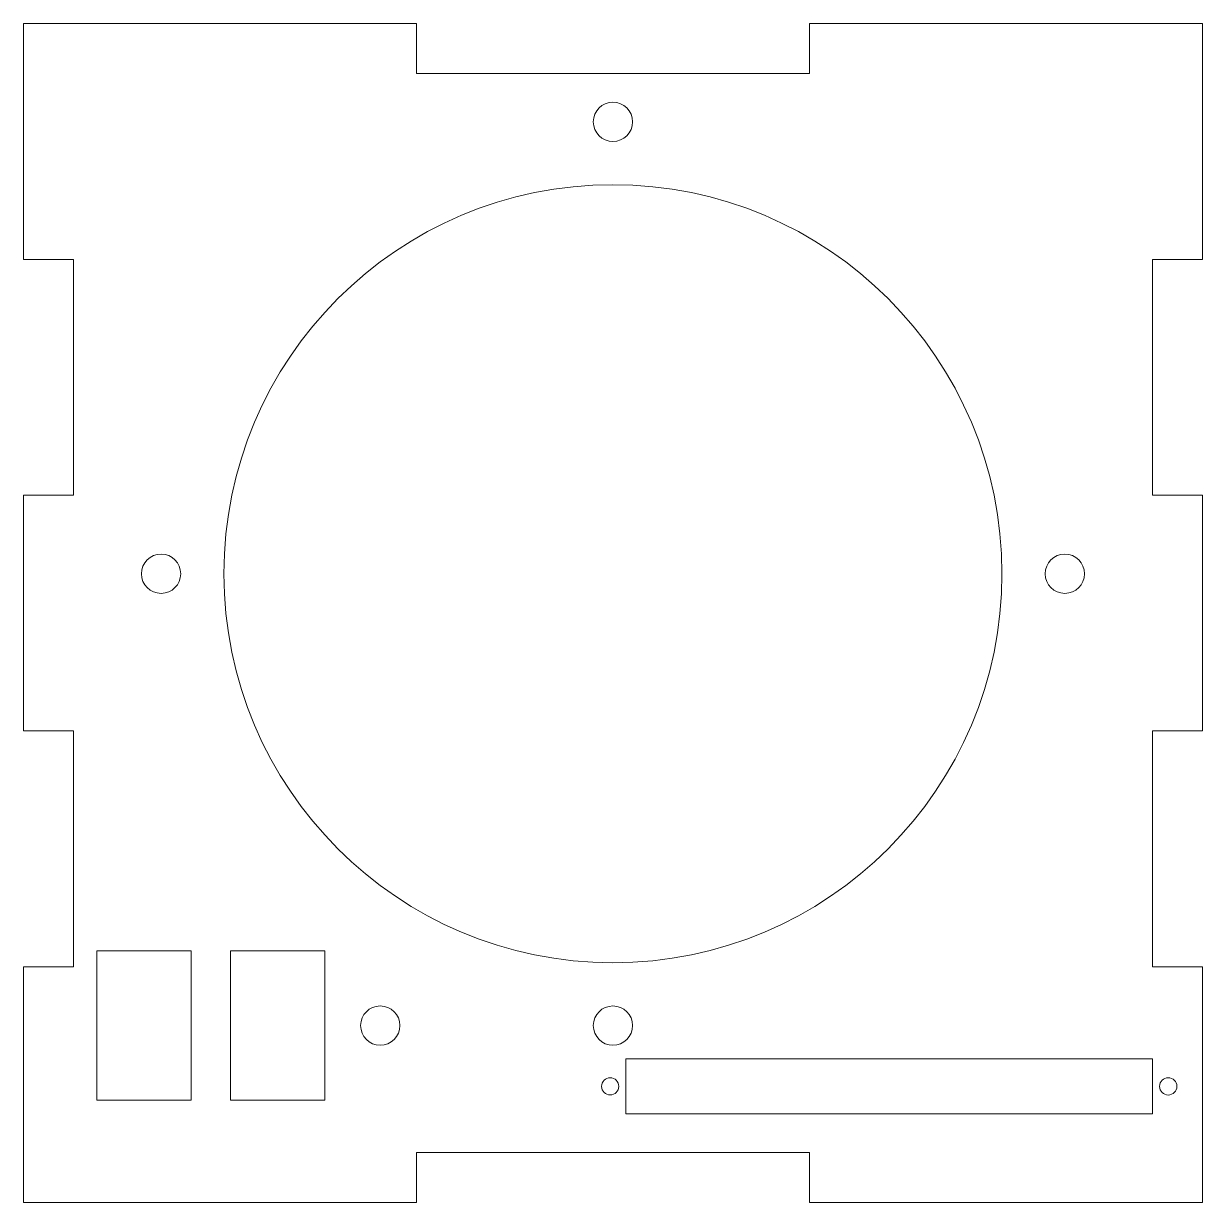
# Model space of a CAD drawing. Header units: millimetres. Extents: x -7 to 143, y 38 to 188.
import ezdxf

# ---------------------------------------------------------------- set-up
doc = ezdxf.new("R2010")
doc.units = ezdxf.units.MM

msp = doc.modelspace()

# ---------------------------------------------------------------- linework, layer by layer
at = {"color": 1, "linetype": 'Continuous', "lineweight": 15}
for p, q in [((-7.21, 187.89), (-7.21, 157.89)), ((42.79, 187.89), (-7.21, 187.89)), ((42.79, 181.54), (42.79, 187.89)), ((92.79, 187.89), (92.79, 181.54)), ((142.79, 187.89), (92.79, 187.89)), ((142.79, 157.89), (142.79, 187.89)), ((92.79, 181.54), (42.79, 181.54)), ((-7.21, 157.89), (-0.86, 157.89)), ((-0.86, 157.89), (-0.86, 127.89)), ((136.44, 157.89), (142.79, 157.89)), ((136.44, 127.89), (136.44, 157.89)), ((-7.21, 127.89), (-7.21, 97.89)), ((-0.86, 127.89), (-7.21, 127.89)), ((142.79, 127.89), (136.44, 127.89)), ((142.79, 97.89), (142.79, 127.89)), ((-7.21, 97.89), (-0.86, 97.89)), ((-0.86, 97.89), (-0.86, 67.89)), ((136.44, 97.89), (142.79, 97.89)), ((136.44, 67.89), (136.44, 97.89)), ((14.11, 69.89), (2.11, 69.89)), ((2.11, 69.89), (2.11, 50.89)), ((14.11, 50.89), (14.11, 69.89)), ((31.11, 69.89), (19.11, 69.89)), ((19.11, 69.89), (19.11, 50.89)), ((31.11, 50.89), (31.11, 69.89)), ((-7.21, 67.89), (-7.21, 37.89)), ((-0.86, 67.89), (-7.21, 67.89)), ((142.79, 67.89), (136.44, 67.89)), ((142.79, 37.89), (142.79, 67.89)), ((136.44, 56.16), (69.44, 56.16)), ((69.44, 56.16), (69.44, 49.16)), ((136.44, 49.16), (136.44, 56.16)), ((2.11, 50.89), (14.11, 50.89)), ((19.11, 50.89), (31.11, 50.89)), ((69.44, 49.16), (136.44, 49.16)), ((42.79, 44.24), (92.79, 44.24)), ((42.79, 37.89), (42.79, 44.24)), ((92.79, 44.24), (92.79, 37.89)), ((-7.21, 37.89), (42.79, 37.89)), ((92.79, 37.89), (142.79, 37.89))]:
    msp.add_line(p, q, dxfattribs=at)
for centre, radius in [((67.79, 175.39), 2.5), ((67.79, 117.89), 49.5), ((10.29, 117.89), 2.5), ((125.29, 117.89), 2.5), ((38.18, 60.39), 2.5), ((67.79, 60.39), 2.5), ((67.44, 52.66), 1.09), ((138.44, 52.66), 1.1)]:
    msp.add_circle(centre, radius, dxfattribs=at)

doc.saveas('drawing.dxf')
